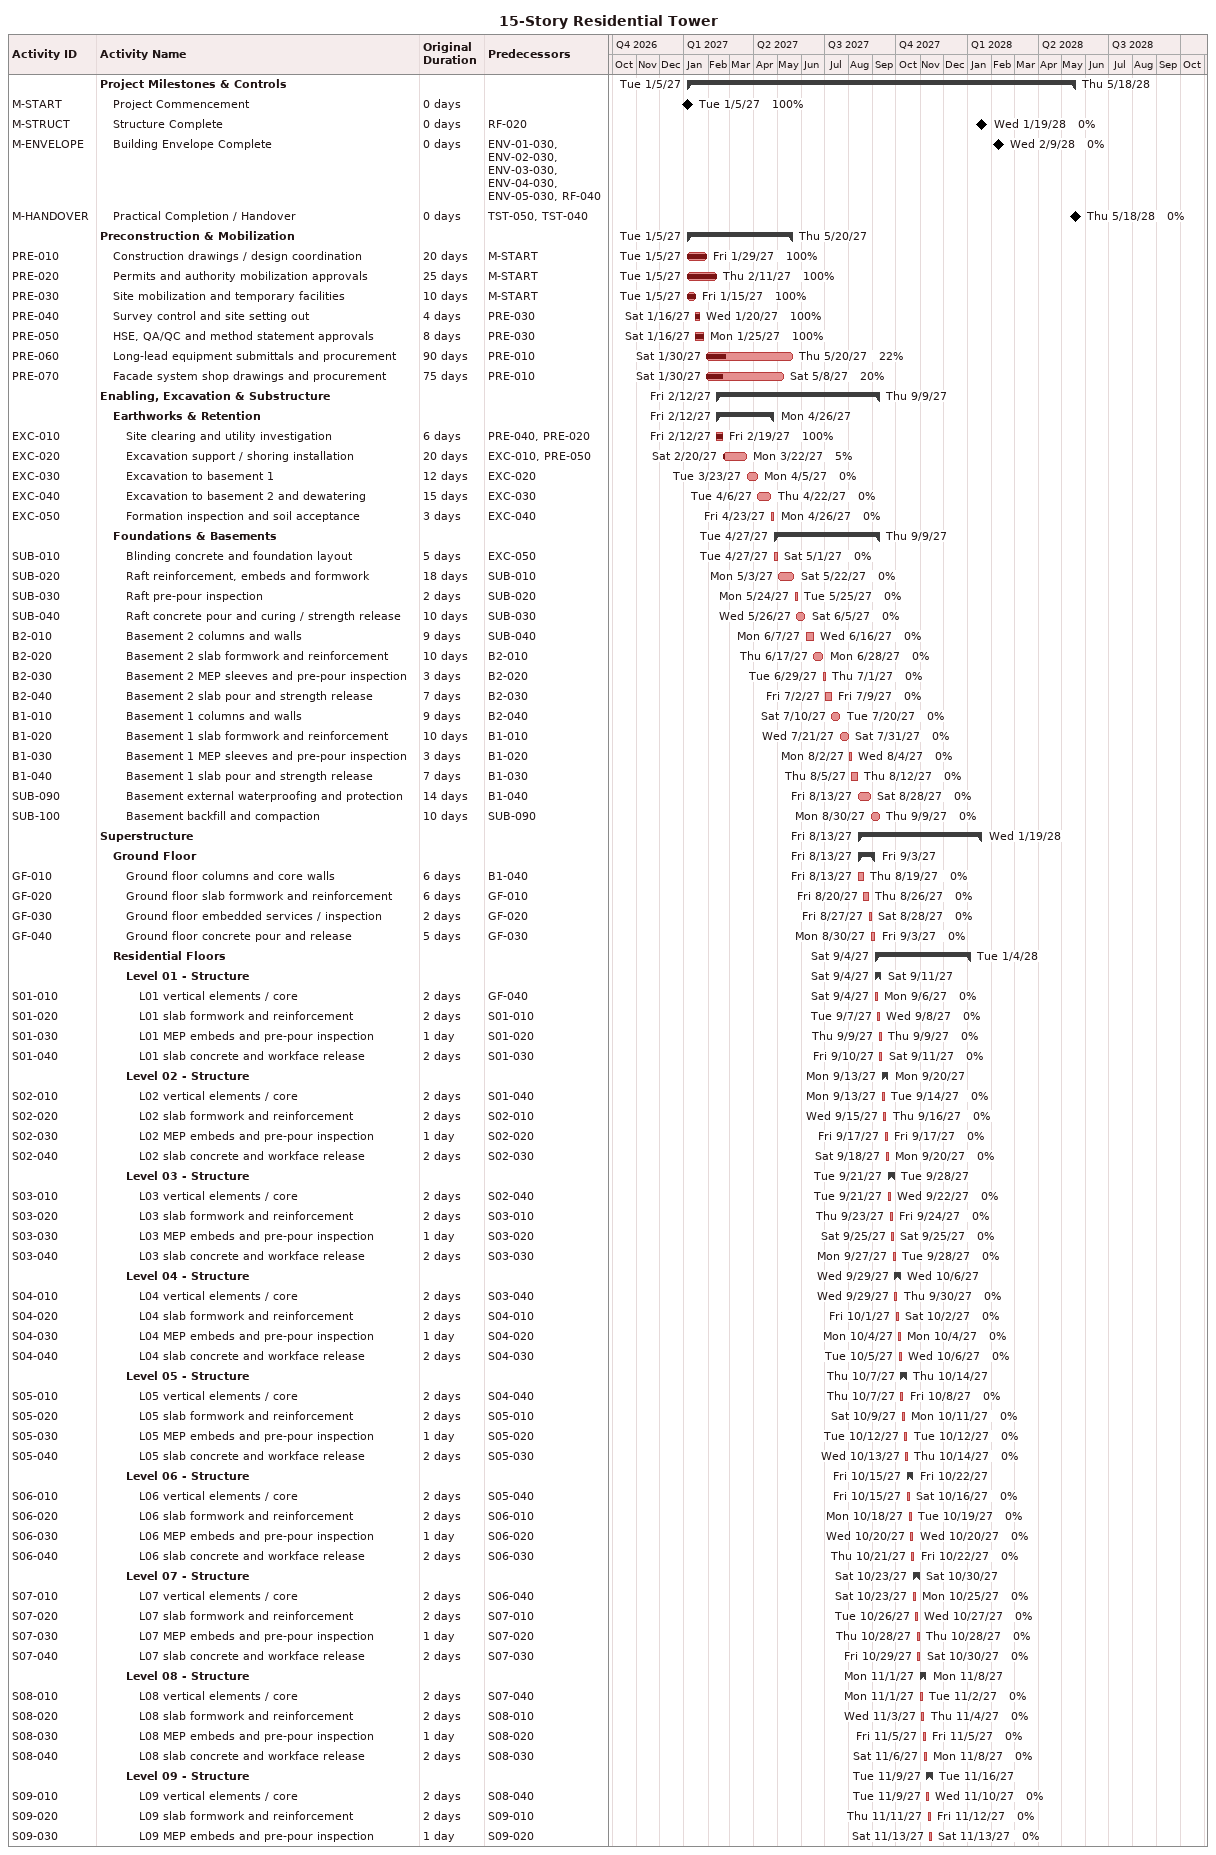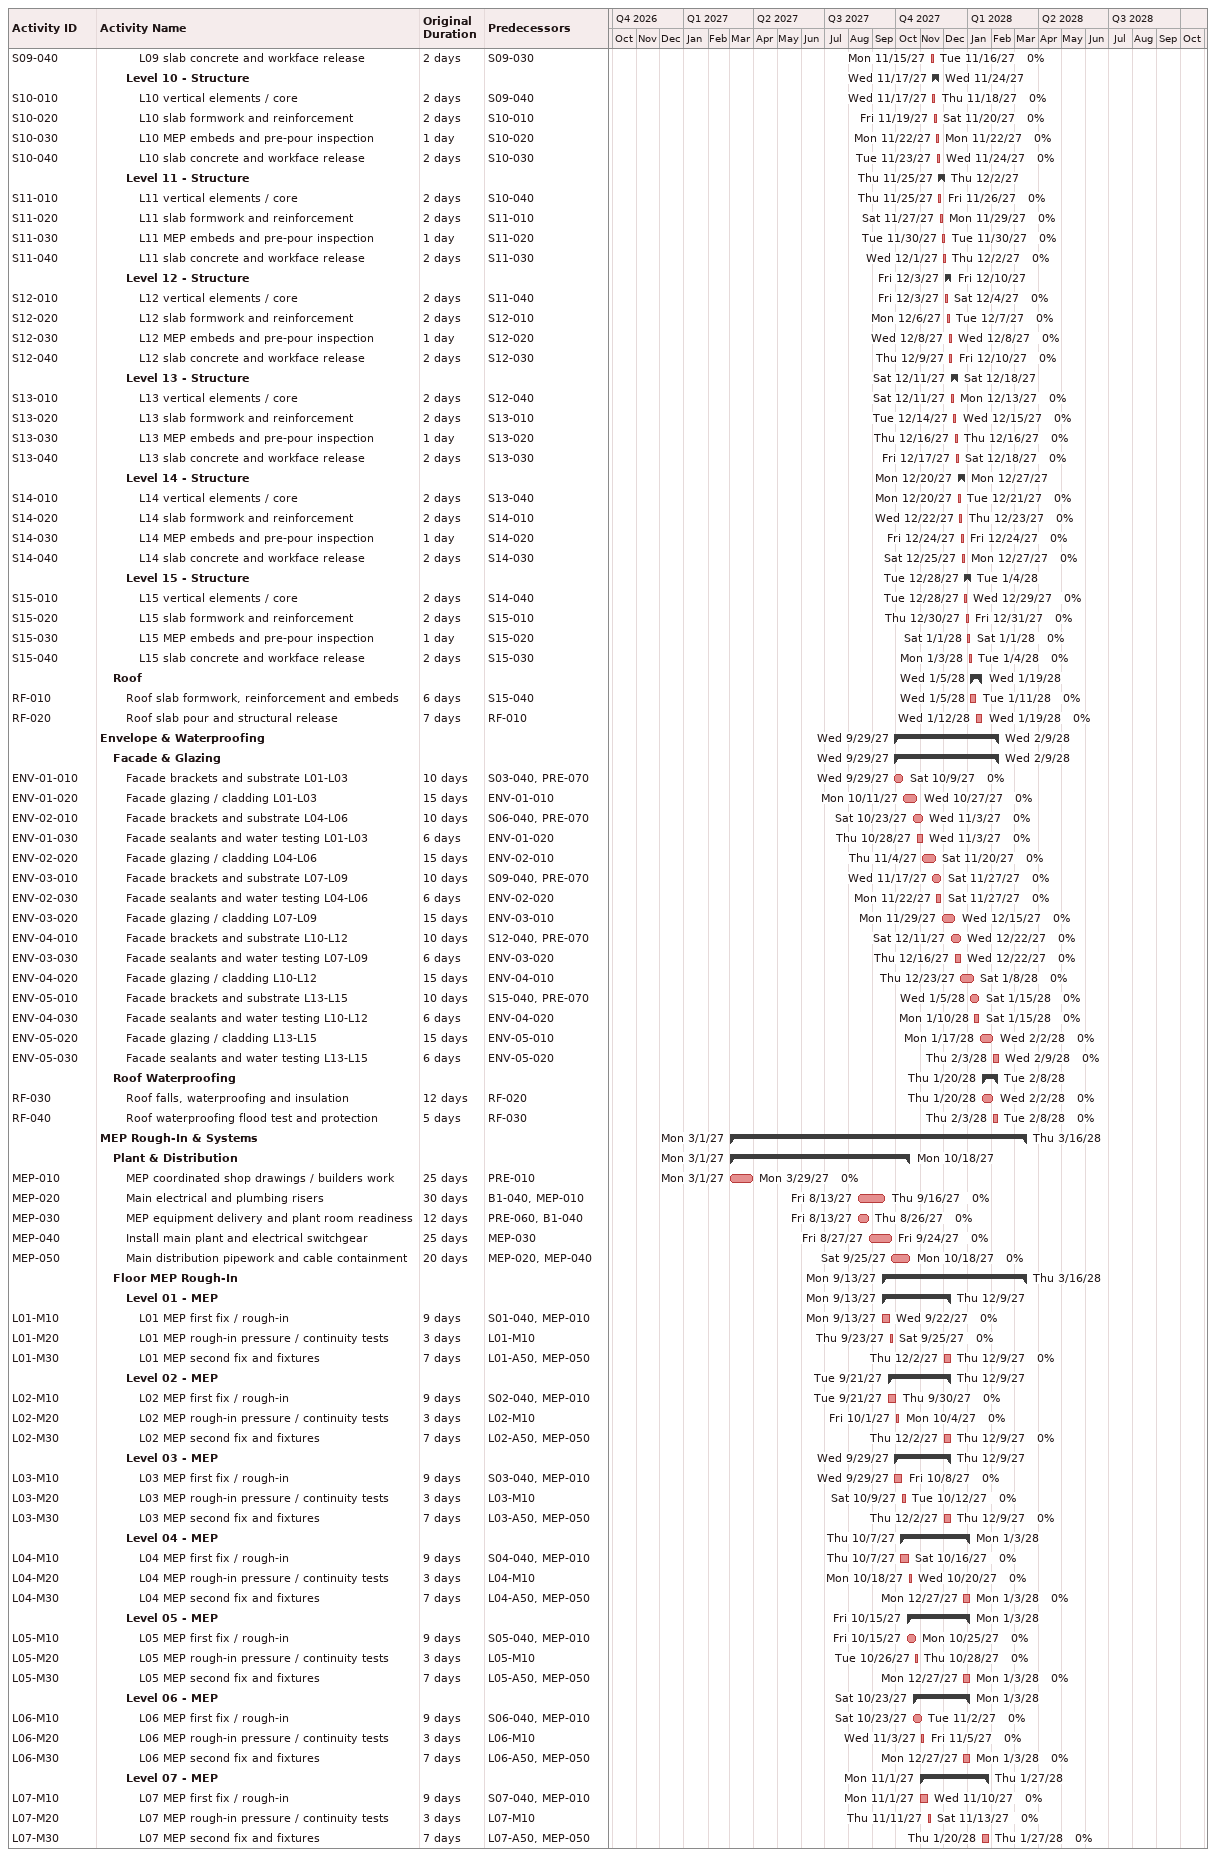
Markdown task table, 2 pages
15-Story Residential Tower

| ID | Level | Task | Original duration | Start | Finish | Predecessors | % complete |
|---|---|---|---|---|---|---|---|
|  | 1 | **Project Milestones & Controls** |  | 2027-01-05 | 2028-05-18 |  |  |
| M-START | 2 | Project Commencement | 0d | 2027-01-05 | 2027-01-05 |  | 100 |
| M-STRUCT | 2 | Structure Complete | 0d | 2028-01-19 | 2028-01-19 | RF-020 | 0 |
| M-ENVELOPE | 2 | Building Envelope Complete | 0d | 2028-02-09 | 2028-02-09 | ENV-01-030, ENV-02-030, ENV-03-030, ENV-04-030, ENV-05-030, RF-040 | 0 |
| M-HANDOVER | 2 | Practical Completion / Handover | 0d | 2028-05-18 | 2028-05-18 | TST-050, TST-040 | 0 |
|  | 1 | **Preconstruction & Mobilization** |  | 2027-01-05 | 2027-05-20 |  |  |
| PRE-010 | 2 | Construction drawings / design coordination | 20d | 2027-01-05 | 2027-01-29 | M-START | 100 |
| PRE-020 | 2 | Permits and authority mobilization approvals | 25d | 2027-01-05 | 2027-02-11 | M-START | 100 |
| PRE-030 | 2 | Site mobilization and temporary facilities | 10d | 2027-01-05 | 2027-01-15 | M-START | 100 |
| PRE-040 | 2 | Survey control and site setting out | 4d | 2027-01-16 | 2027-01-20 | PRE-030 | 100 |
| PRE-050 | 2 | HSE, QA/QC and method statement approvals | 8d | 2027-01-16 | 2027-01-25 | PRE-030 | 100 |
| PRE-060 | 2 | Long-lead equipment submittals and procurement | 90d | 2027-01-30 | 2027-05-20 | PRE-010 | 22 |
| PRE-070 | 2 | Facade system shop drawings and procurement | 75d | 2027-01-30 | 2027-05-08 | PRE-010 | 20 |
|  | 1 | **Enabling, Excavation & Substructure** |  | 2027-02-12 | 2027-09-09 |  |  |
|  | 2 | **Earthworks & Retention** |  | 2027-02-12 | 2027-04-26 |  |  |
| EXC-010 | 3 | Site clearing and utility investigation | 6d | 2027-02-12 | 2027-02-19 | PRE-040, PRE-020 | 100 |
| EXC-020 | 3 | Excavation support / shoring installation | 20d | 2027-02-20 | 2027-03-22 | EXC-010, PRE-050 | 5 |
| EXC-030 | 3 | Excavation to basement 1 | 12d | 2027-03-23 | 2027-04-05 | EXC-020 | 0 |
| EXC-040 | 3 | Excavation to basement 2 and dewatering | 15d | 2027-04-06 | 2027-04-22 | EXC-030 | 0 |
| EXC-050 | 3 | Formation inspection and soil acceptance | 3d | 2027-04-23 | 2027-04-26 | EXC-040 | 0 |
|  | 2 | **Foundations & Basements** |  | 2027-04-27 | 2027-09-09 |  |  |
| SUB-010 | 3 | Blinding concrete and foundation layout | 5d | 2027-04-27 | 2027-05-01 | EXC-050 | 0 |
| SUB-020 | 3 | Raft reinforcement, embeds and formwork | 18d | 2027-05-03 | 2027-05-22 | SUB-010 | 0 |
| SUB-030 | 3 | Raft pre-pour inspection | 2d | 2027-05-24 | 2027-05-25 | SUB-020 | 0 |
| SUB-040 | 3 | Raft concrete pour and curing / strength release | 10d | 2027-05-26 | 2027-06-05 | SUB-030 | 0 |
| B2-010 | 3 | Basement 2 columns and walls | 9d | 2027-06-07 | 2027-06-16 | SUB-040 | 0 |
| B2-020 | 3 | Basement 2 slab formwork and reinforcement | 10d | 2027-06-17 | 2027-06-28 | B2-010 | 0 |
| B2-030 | 3 | Basement 2 MEP sleeves and pre-pour inspection | 3d | 2027-06-29 | 2027-07-01 | B2-020 | 0 |
| B2-040 | 3 | Basement 2 slab pour and strength release | 7d | 2027-07-02 | 2027-07-09 | B2-030 | 0 |
| B1-010 | 3 | Basement 1 columns and walls | 9d | 2027-07-10 | 2027-07-20 | B2-040 | 0 |
| B1-020 | 3 | Basement 1 slab formwork and reinforcement | 10d | 2027-07-21 | 2027-07-31 | B1-010 | 0 |
| B1-030 | 3 | Basement 1 MEP sleeves and pre-pour inspection | 3d | 2027-08-02 | 2027-08-04 | B1-020 | 0 |
| B1-040 | 3 | Basement 1 slab pour and strength release | 7d | 2027-08-05 | 2027-08-12 | B1-030 | 0 |
| SUB-090 | 3 | Basement external waterproofing and protection | 14d | 2027-08-13 | 2027-08-28 | B1-040 | 0 |
| SUB-100 | 3 | Basement backfill and compaction | 10d | 2027-08-30 | 2027-09-09 | SUB-090 | 0 |
|  | 1 | **Superstructure** |  | 2027-08-13 | 2028-01-19 |  |  |
|  | 2 | **Ground Floor** |  | 2027-08-13 | 2027-09-03 |  |  |
| GF-010 | 3 | Ground floor columns and core walls | 6d | 2027-08-13 | 2027-08-19 | B1-040 | 0 |
| GF-020 | 3 | Ground floor slab formwork and reinforcement | 6d | 2027-08-20 | 2027-08-26 | GF-010 | 0 |
| GF-030 | 3 | Ground floor embedded services / inspection | 2d | 2027-08-27 | 2027-08-28 | GF-020 | 0 |
| GF-040 | 3 | Ground floor concrete pour and release | 5d | 2027-08-30 | 2027-09-03 | GF-030 | 0 |
|  | 2 | **Residential Floors** |  | 2027-09-04 | 2028-01-04 |  |  |
|  | 3 | **Level 01 - Structure** |  | 2027-09-04 | 2027-09-11 |  |  |
| S01-010 | 4 | L01 vertical elements / core | 2d | 2027-09-04 | 2027-09-06 | GF-040 | 0 |
| S01-020 | 4 | L01 slab formwork and reinforcement | 2d | 2027-09-07 | 2027-09-08 | S01-010 | 0 |
| S01-030 | 4 | L01 MEP embeds and pre-pour inspection | 1d | 2027-09-09 | 2027-09-09 | S01-020 | 0 |
| S01-040 | 4 | L01 slab concrete and workface release | 2d | 2027-09-10 | 2027-09-11 | S01-030 | 0 |
|  | 3 | **Level 02 - Structure** |  | 2027-09-13 | 2027-09-20 |  |  |
| S02-010 | 4 | L02 vertical elements / core | 2d | 2027-09-13 | 2027-09-14 | S01-040 | 0 |
| S02-020 | 4 | L02 slab formwork and reinforcement | 2d | 2027-09-15 | 2027-09-16 | S02-010 | 0 |
| S02-030 | 4 | L02 MEP embeds and pre-pour inspection | 1d | 2027-09-17 | 2027-09-17 | S02-020 | 0 |
| S02-040 | 4 | L02 slab concrete and workface release | 2d | 2027-09-18 | 2027-09-20 | S02-030 | 0 |
|  | 3 | **Level 03 - Structure** |  | 2027-09-21 | 2027-09-28 |  |  |
| S03-010 | 4 | L03 vertical elements / core | 2d | 2027-09-21 | 2027-09-22 | S02-040 | 0 |
| S03-020 | 4 | L03 slab formwork and reinforcement | 2d | 2027-09-23 | 2027-09-24 | S03-010 | 0 |
| S03-030 | 4 | L03 MEP embeds and pre-pour inspection | 1d | 2027-09-25 | 2027-09-25 | S03-020 | 0 |
| S03-040 | 4 | L03 slab concrete and workface release | 2d | 2027-09-27 | 2027-09-28 | S03-030 | 0 |
|  | 3 | **Level 04 - Structure** |  | 2027-09-29 | 2027-10-06 |  |  |
| S04-010 | 4 | L04 vertical elements / core | 2d | 2027-09-29 | 2027-09-30 | S03-040 | 0 |
| S04-020 | 4 | L04 slab formwork and reinforcement | 2d | 2027-10-01 | 2027-10-02 | S04-010 | 0 |
| S04-030 | 4 | L04 MEP embeds and pre-pour inspection | 1d | 2027-10-04 | 2027-10-04 | S04-020 | 0 |
| S04-040 | 4 | L04 slab concrete and workface release | 2d | 2027-10-05 | 2027-10-06 | S04-030 | 0 |
|  | 3 | **Level 05 - Structure** |  | 2027-10-07 | 2027-10-14 |  |  |
| S05-010 | 4 | L05 vertical elements / core | 2d | 2027-10-07 | 2027-10-08 | S04-040 | 0 |
| S05-020 | 4 | L05 slab formwork and reinforcement | 2d | 2027-10-09 | 2027-10-11 | S05-010 | 0 |
| S05-030 | 4 | L05 MEP embeds and pre-pour inspection | 1d | 2027-10-12 | 2027-10-12 | S05-020 | 0 |
| S05-040 | 4 | L05 slab concrete and workface release | 2d | 2027-10-13 | 2027-10-14 | S05-030 | 0 |
|  | 3 | **Level 06 - Structure** |  | 2027-10-15 | 2027-10-22 |  |  |
| S06-010 | 4 | L06 vertical elements / core | 2d | 2027-10-15 | 2027-10-16 | S05-040 | 0 |
| S06-020 | 4 | L06 slab formwork and reinforcement | 2d | 2027-10-18 | 2027-10-19 | S06-010 | 0 |
| S06-030 | 4 | L06 MEP embeds and pre-pour inspection | 1d | 2027-10-20 | 2027-10-20 | S06-020 | 0 |
| S06-040 | 4 | L06 slab concrete and workface release | 2d | 2027-10-21 | 2027-10-22 | S06-030 | 0 |
|  | 3 | **Level 07 - Structure** |  | 2027-10-23 | 2027-10-30 |  |  |
| S07-010 | 4 | L07 vertical elements / core | 2d | 2027-10-23 | 2027-10-25 | S06-040 | 0 |
| S07-020 | 4 | L07 slab formwork and reinforcement | 2d | 2027-10-26 | 2027-10-27 | S07-010 | 0 |
| S07-030 | 4 | L07 MEP embeds and pre-pour inspection | 1d | 2027-10-28 | 2027-10-28 | S07-020 | 0 |
| S07-040 | 4 | L07 slab concrete and workface release | 2d | 2027-10-29 | 2027-10-30 | S07-030 | 0 |
|  | 3 | **Level 08 - Structure** |  | 2027-11-01 | 2027-11-08 |  |  |
| S08-010 | 4 | L08 vertical elements / core | 2d | 2027-11-01 | 2027-11-02 | S07-040 | 0 |
| S08-020 | 4 | L08 slab formwork and reinforcement | 2d | 2027-11-03 | 2027-11-04 | S08-010 | 0 |
| S08-030 | 4 | L08 MEP embeds and pre-pour inspection | 1d | 2027-11-05 | 2027-11-05 | S08-020 | 0 |
| S08-040 | 4 | L08 slab concrete and workface release | 2d | 2027-11-06 | 2027-11-08 | S08-030 | 0 |
|  | 3 | **Level 09 - Structure** |  | 2027-11-09 | 2027-11-16 |  |  |
| S09-010 | 4 | L09 vertical elements / core | 2d | 2027-11-09 | 2027-11-10 | S08-040 | 0 |
| S09-020 | 4 | L09 slab formwork and reinforcement | 2d | 2027-11-11 | 2027-11-12 | S09-010 | 0 |
| S09-030 | 4 | L09 MEP embeds and pre-pour inspection | 1d | 2027-11-13 | 2027-11-13 | S09-020 | 0 |
| S09-040 | 4 | L09 slab concrete and workface release | 2d | 2027-11-15 | 2027-11-16 | S09-030 | 0 |
|  | 3 | **Level 10 - Structure** |  | 2027-11-17 | 2027-11-24 |  |  |
| S10-010 | 4 | L10 vertical elements / core | 2d | 2027-11-17 | 2027-11-18 | S09-040 | 0 |
| S10-020 | 4 | L10 slab formwork and reinforcement | 2d | 2027-11-19 | 2027-11-20 | S10-010 | 0 |
| S10-030 | 4 | L10 MEP embeds and pre-pour inspection | 1d | 2027-11-22 | 2027-11-22 | S10-020 | 0 |
| S10-040 | 4 | L10 slab concrete and workface release | 2d | 2027-11-23 | 2027-11-24 | S10-030 | 0 |
|  | 3 | **Level 11 - Structure** |  | 2027-11-25 | 2027-12-02 |  |  |
| S11-010 | 4 | L11 vertical elements / core | 2d | 2027-11-25 | 2027-11-26 | S10-040 | 0 |
| S11-020 | 4 | L11 slab formwork and reinforcement | 2d | 2027-11-27 | 2027-11-29 | S11-010 | 0 |
| S11-030 | 4 | L11 MEP embeds and pre-pour inspection | 1d | 2027-11-30 | 2027-11-30 | S11-020 | 0 |
| S11-040 | 4 | L11 slab concrete and workface release | 2d | 2027-12-01 | 2027-12-02 | S11-030 | 0 |
|  | 3 | **Level 12 - Structure** |  | 2027-12-03 | 2027-12-10 |  |  |
| S12-010 | 4 | L12 vertical elements / core | 2d | 2027-12-03 | 2027-12-04 | S11-040 | 0 |
| S12-020 | 4 | L12 slab formwork and reinforcement | 2d | 2027-12-06 | 2027-12-07 | S12-010 | 0 |
| S12-030 | 4 | L12 MEP embeds and pre-pour inspection | 1d | 2027-12-08 | 2027-12-08 | S12-020 | 0 |
| S12-040 | 4 | L12 slab concrete and workface release | 2d | 2027-12-09 | 2027-12-10 | S12-030 | 0 |
|  | 3 | **Level 13 - Structure** |  | 2027-12-11 | 2027-12-18 |  |  |
| S13-010 | 4 | L13 vertical elements / core | 2d | 2027-12-11 | 2027-12-13 | S12-040 | 0 |
| S13-020 | 4 | L13 slab formwork and reinforcement | 2d | 2027-12-14 | 2027-12-15 | S13-010 | 0 |
| S13-030 | 4 | L13 MEP embeds and pre-pour inspection | 1d | 2027-12-16 | 2027-12-16 | S13-020 | 0 |
| S13-040 | 4 | L13 slab concrete and workface release | 2d | 2027-12-17 | 2027-12-18 | S13-030 | 0 |
|  | 3 | **Level 14 - Structure** |  | 2027-12-20 | 2027-12-27 |  |  |
| S14-010 | 4 | L14 vertical elements / core | 2d | 2027-12-20 | 2027-12-21 | S13-040 | 0 |
| S14-020 | 4 | L14 slab formwork and reinforcement | 2d | 2027-12-22 | 2027-12-23 | S14-010 | 0 |
| S14-030 | 4 | L14 MEP embeds and pre-pour inspection | 1d | 2027-12-24 | 2027-12-24 | S14-020 | 0 |
| S14-040 | 4 | L14 slab concrete and workface release | 2d | 2027-12-25 | 2027-12-27 | S14-030 | 0 |
|  | 3 | **Level 15 - Structure** |  | 2027-12-28 | 2028-01-04 |  |  |
| S15-010 | 4 | L15 vertical elements / core | 2d | 2027-12-28 | 2027-12-29 | S14-040 | 0 |
| S15-020 | 4 | L15 slab formwork and reinforcement | 2d | 2027-12-30 | 2027-12-31 | S15-010 | 0 |
| S15-030 | 4 | L15 MEP embeds and pre-pour inspection | 1d | 2028-01-01 | 2028-01-01 | S15-020 | 0 |
| S15-040 | 4 | L15 slab concrete and workface release | 2d | 2028-01-03 | 2028-01-04 | S15-030 | 0 |
|  | 2 | **Roof** |  | 2028-01-05 | 2028-01-19 |  |  |
| RF-010 | 3 | Roof slab formwork, reinforcement and embeds | 6d | 2028-01-05 | 2028-01-11 | S15-040 | 0 |
| RF-020 | 3 | Roof slab pour and structural release | 7d | 2028-01-12 | 2028-01-19 | RF-010 | 0 |
|  | 1 | **Envelope & Waterproofing** |  | 2027-09-29 | 2028-02-09 |  |  |
|  | 2 | **Facade & Glazing** |  | 2027-09-29 | 2028-02-09 |  |  |
| ENV-01-010 | 3 | Facade brackets and substrate L01-L03 | 10d | 2027-09-29 | 2027-10-09 | S03-040, PRE-070 | 0 |
| ENV-01-020 | 3 | Facade glazing / cladding L01-L03 | 15d | 2027-10-11 | 2027-10-27 | ENV-01-010 | 0 |
| ENV-02-010 | 3 | Facade brackets and substrate L04-L06 | 10d | 2027-10-23 | 2027-11-03 | S06-040, PRE-070 | 0 |
| ENV-01-030 | 3 | Facade sealants and water testing L01-L03 | 6d | 2027-10-28 | 2027-11-03 | ENV-01-020 | 0 |
| ENV-02-020 | 3 | Facade glazing / cladding L04-L06 | 15d | 2027-11-04 | 2027-11-20 | ENV-02-010 | 0 |
| ENV-03-010 | 3 | Facade brackets and substrate L07-L09 | 10d | 2027-11-17 | 2027-11-27 | S09-040, PRE-070 | 0 |
| ENV-02-030 | 3 | Facade sealants and water testing L04-L06 | 6d | 2027-11-22 | 2027-11-27 | ENV-02-020 | 0 |
| ENV-03-020 | 3 | Facade glazing / cladding L07-L09 | 15d | 2027-11-29 | 2027-12-15 | ENV-03-010 | 0 |
| ENV-04-010 | 3 | Facade brackets and substrate L10-L12 | 10d | 2027-12-11 | 2027-12-22 | S12-040, PRE-070 | 0 |
| ENV-03-030 | 3 | Facade sealants and water testing L07-L09 | 6d | 2027-12-16 | 2027-12-22 | ENV-03-020 | 0 |
| ENV-04-020 | 3 | Facade glazing / cladding L10-L12 | 15d | 2027-12-23 | 2028-01-08 | ENV-04-010 | 0 |
| ENV-05-010 | 3 | Facade brackets and substrate L13-L15 | 10d | 2028-01-05 | 2028-01-15 | S15-040, PRE-070 | 0 |
| ENV-04-030 | 3 | Facade sealants and water testing L10-L12 | 6d | 2028-01-10 | 2028-01-15 | ENV-04-020 | 0 |
| ENV-05-020 | 3 | Facade glazing / cladding L13-L15 | 15d | 2028-01-17 | 2028-02-02 | ENV-05-010 | 0 |
| ENV-05-030 | 3 | Facade sealants and water testing L13-L15 | 6d | 2028-02-03 | 2028-02-09 | ENV-05-020 | 0 |
|  | 2 | **Roof Waterproofing** |  | 2028-01-20 | 2028-02-08 |  |  |
| RF-030 | 3 | Roof falls, waterproofing and insulation | 12d | 2028-01-20 | 2028-02-02 | RF-020 | 0 |
| RF-040 | 3 | Roof waterproofing flood test and protection | 5d | 2028-02-03 | 2028-02-08 | RF-030 | 0 |
|  | 1 | **MEP Rough-In & Systems** |  | 2027-03-01 | 2028-03-16 |  |  |
|  | 2 | **Plant & Distribution** |  | 2027-03-01 | 2027-10-18 |  |  |
| MEP-010 | 3 | MEP coordinated shop drawings / builders work | 25d | 2027-03-01 | 2027-03-29 | PRE-010 | 0 |
| MEP-020 | 3 | Main electrical and plumbing risers | 30d | 2027-08-13 | 2027-09-16 | B1-040, MEP-010 | 0 |
| MEP-030 | 3 | MEP equipment delivery and plant room readiness | 12d | 2027-08-13 | 2027-08-26 | PRE-060, B1-040 | 0 |
| MEP-040 | 3 | Install main plant and electrical switchgear | 25d | 2027-08-27 | 2027-09-24 | MEP-030 | 0 |
| MEP-050 | 3 | Main distribution pipework and cable containment | 20d | 2027-09-25 | 2027-10-18 | MEP-020, MEP-040 | 0 |
|  | 2 | **Floor MEP Rough-In** |  | 2027-09-13 | 2028-03-16 |  |  |
|  | 3 | **Level 01 - MEP** |  | 2027-09-13 | 2027-12-09 |  |  |
| L01-M10 | 4 | L01 MEP first fix / rough-in | 9d | 2027-09-13 | 2027-09-22 | S01-040, MEP-010 | 0 |
| L01-M20 | 4 | L01 MEP rough-in pressure / continuity tests | 3d | 2027-09-23 | 2027-09-25 | L01-M10 | 0 |
| L01-M30 | 4 | L01 MEP second fix and fixtures | 7d | 2027-12-02 | 2027-12-09 | L01-A50, MEP-050 | 0 |
|  | 3 | **Level 02 - MEP** |  | 2027-09-21 | 2027-12-09 |  |  |
| L02-M10 | 4 | L02 MEP first fix / rough-in | 9d | 2027-09-21 | 2027-09-30 | S02-040, MEP-010 | 0 |
| L02-M20 | 4 | L02 MEP rough-in pressure / continuity tests | 3d | 2027-10-01 | 2027-10-04 | L02-M10 | 0 |
| L02-M30 | 4 | L02 MEP second fix and fixtures | 7d | 2027-12-02 | 2027-12-09 | L02-A50, MEP-050 | 0 |
|  | 3 | **Level 03 - MEP** |  | 2027-09-29 | 2027-12-09 |  |  |
| L03-M10 | 4 | L03 MEP first fix / rough-in | 9d | 2027-09-29 | 2027-10-08 | S03-040, MEP-010 | 0 |
| L03-M20 | 4 | L03 MEP rough-in pressure / continuity tests | 3d | 2027-10-09 | 2027-10-12 | L03-M10 | 0 |
| L03-M30 | 4 | L03 MEP second fix and fixtures | 7d | 2027-12-02 | 2027-12-09 | L03-A50, MEP-050 | 0 |
|  | 3 | **Level 04 - MEP** |  | 2027-10-07 | 2028-01-03 |  |  |
| L04-M10 | 4 | L04 MEP first fix / rough-in | 9d | 2027-10-07 | 2027-10-16 | S04-040, MEP-010 | 0 |
| L04-M20 | 4 | L04 MEP rough-in pressure / continuity tests | 3d | 2027-10-18 | 2027-10-20 | L04-M10 | 0 |
| L04-M30 | 4 | L04 MEP second fix and fixtures | 7d | 2027-12-27 | 2028-01-03 | L04-A50, MEP-050 | 0 |
|  | 3 | **Level 05 - MEP** |  | 2027-10-15 | 2028-01-03 |  |  |
| L05-M10 | 4 | L05 MEP first fix / rough-in | 9d | 2027-10-15 | 2027-10-25 | S05-040, MEP-010 | 0 |
| L05-M20 | 4 | L05 MEP rough-in pressure / continuity tests | 3d | 2027-10-26 | 2027-10-28 | L05-M10 | 0 |
| L05-M30 | 4 | L05 MEP second fix and fixtures | 7d | 2027-12-27 | 2028-01-03 | L05-A50, MEP-050 | 0 |
|  | 3 | **Level 06 - MEP** |  | 2027-10-23 | 2028-01-03 |  |  |
| L06-M10 | 4 | L06 MEP first fix / rough-in | 9d | 2027-10-23 | 2027-11-02 | S06-040, MEP-010 | 0 |
| L06-M20 | 4 | L06 MEP rough-in pressure / continuity tests | 3d | 2027-11-03 | 2027-11-05 | L06-M10 | 0 |
| L06-M30 | 4 | L06 MEP second fix and fixtures | 7d | 2027-12-27 | 2028-01-03 | L06-A50, MEP-050 | 0 |
|  | 3 | **Level 07 - MEP** |  | 2027-11-01 | 2028-01-27 |  |  |
| L07-M10 | 4 | L07 MEP first fix / rough-in | 9d | 2027-11-01 | 2027-11-10 | S07-040, MEP-010 | 0 |
| L07-M20 | 4 | L07 MEP rough-in pressure / continuity tests | 3d | 2027-11-11 | 2027-11-13 | L07-M10 | 0 |
| L07-M30 | 4 | L07 MEP second fix and fixtures | 7d | 2028-01-20 | 2028-01-27 | L07-A50, MEP-050 | 0 |
